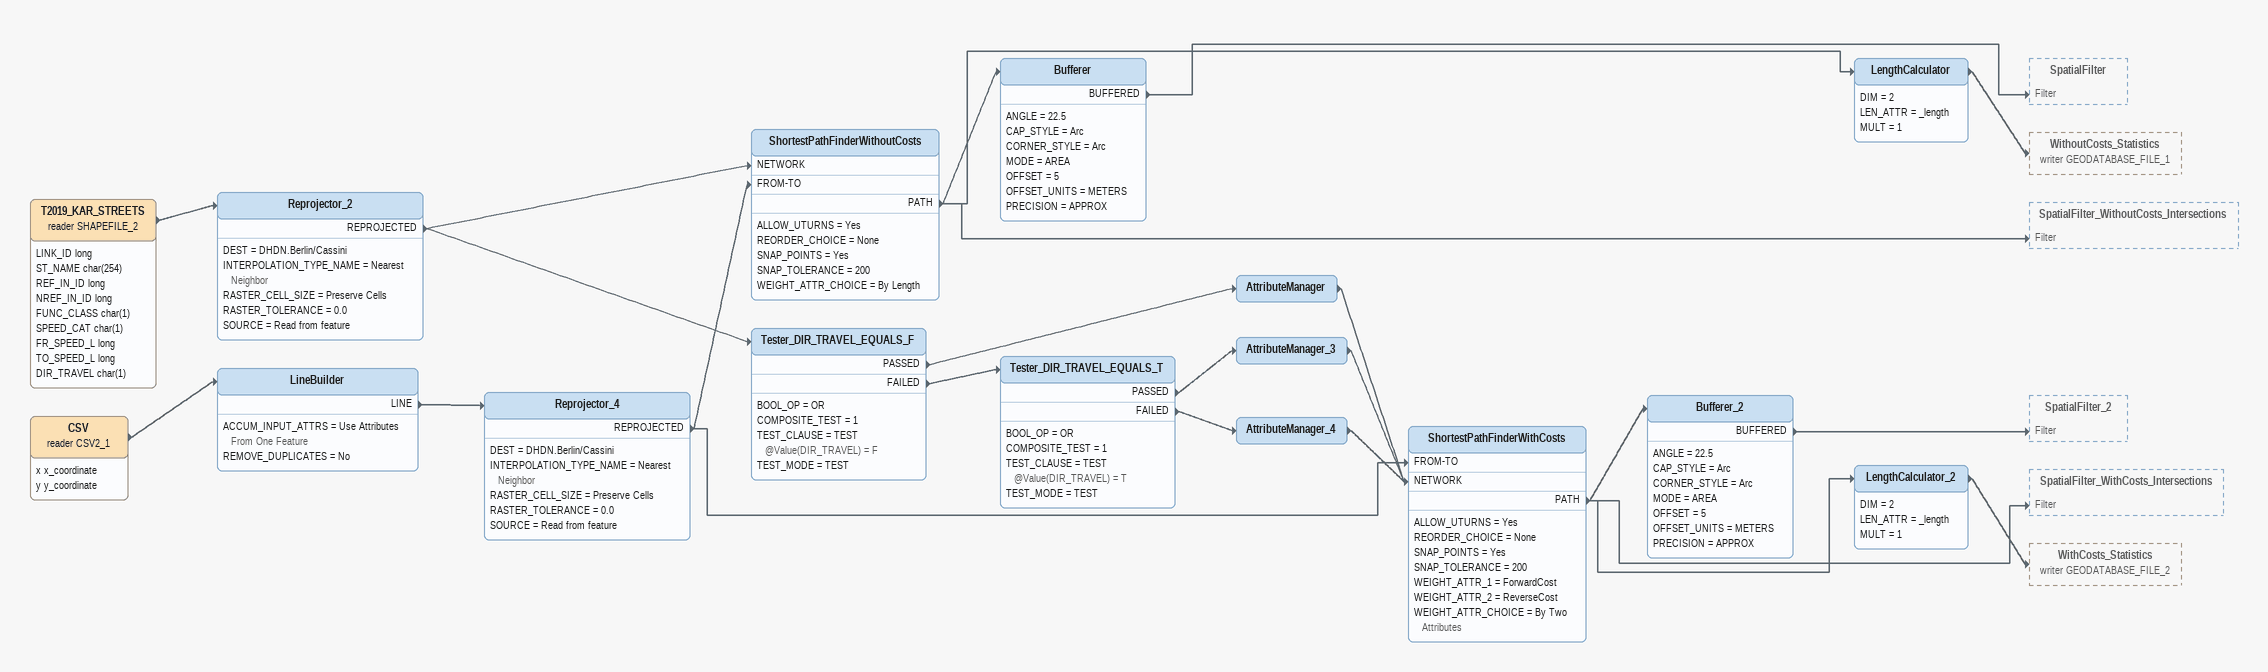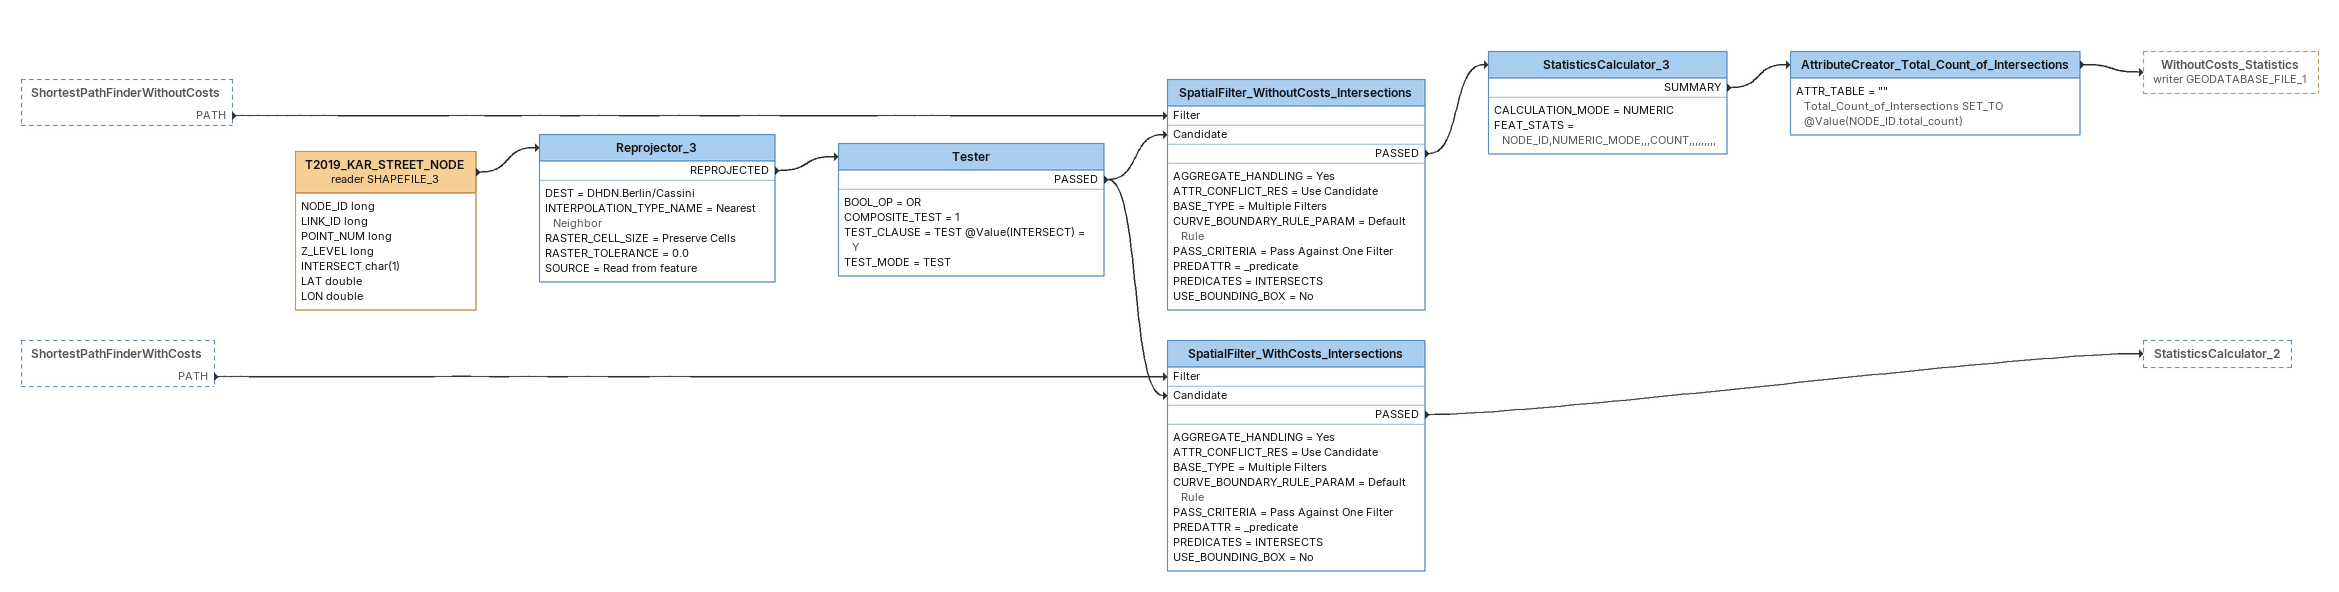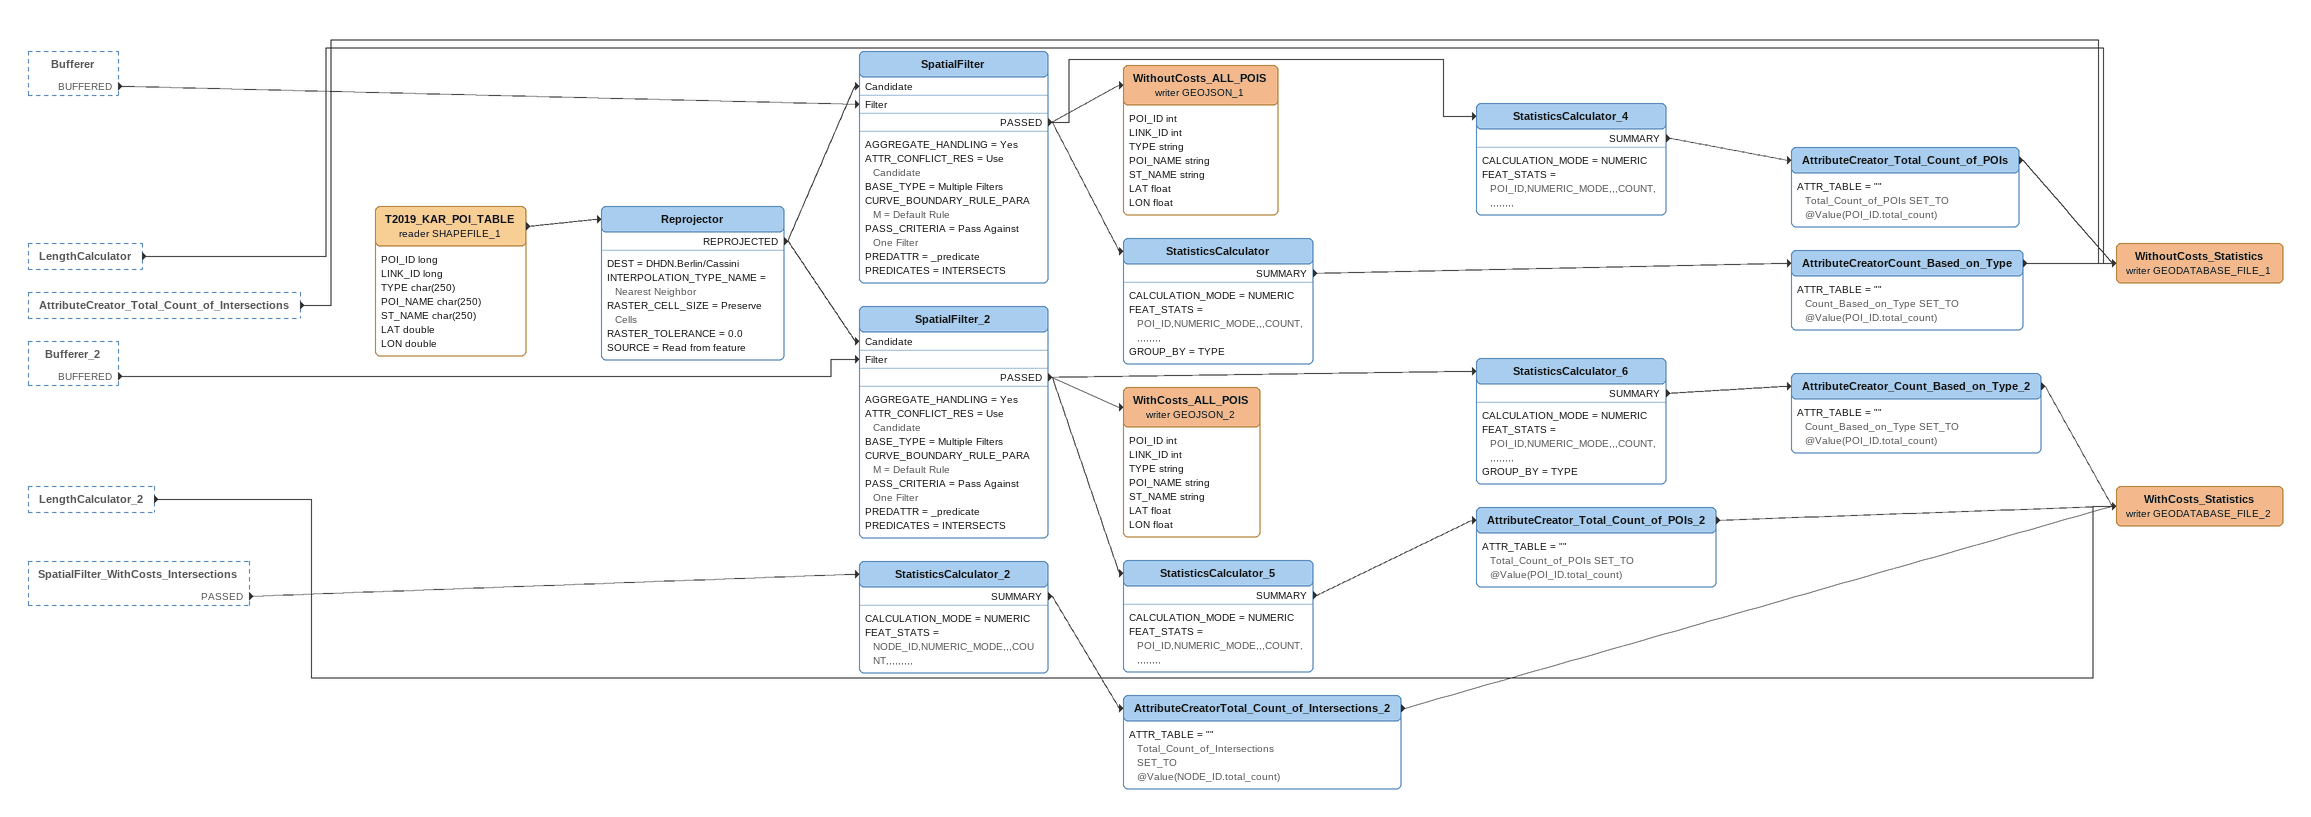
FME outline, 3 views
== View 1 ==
T2019_KAR_STREETS (reader SHAPEFILE_2)
    attributes: LINK_ID long, ST_NAME char(254), REF_IN_ID long, NREF_IN_ID long, FUNC_CLASS char(1), SPEED_CAT char(1), FR_SPEED_L long, TO_SPEED_L long, DIR_TRAVEL char(1)
    -> Reprojector_2
Reprojector_2
    DEST = DHDN.Berlin/Cassini
    INTERPOLATION_TYPE_NAME = Nearest Neighbor
    RASTER_CELL_SIZE = Preserve Cells
    RASTER_TOLERANCE = 0.0
    SOURCE = Read from feature
    REPROJECTED -> ShortestPathFinderWithoutCosts [NETWORK]
    REPROJECTED -> Tester_DIR_TRAVEL_EQUALS_F
Tester_DIR_TRAVEL_EQUALS_F
    BOOL_OP = OR
    COMPOSITE_TEST = 1
    TEST_CLAUSE = TEST @Value(DIR_TRAVEL) = F
    TEST_MODE = TEST
    PASSED -> AttributeManager
    FAILED -> Tester_DIR_TRAVEL_EQUALS_T
AttributeManager
    -> ShortestPathFinderWithCosts [NETWORK]
Tester_DIR_TRAVEL_EQUALS_T
    BOOL_OP = OR
    COMPOSITE_TEST = 1
    TEST_CLAUSE = TEST @Value(DIR_TRAVEL) = T
    TEST_MODE = TEST
    PASSED -> AttributeManager_3
    FAILED -> AttributeManager_4
AttributeManager_3
    -> ShortestPathFinderWithCosts [NETWORK]
AttributeManager_4
    -> ShortestPathFinderWithCosts [NETWORK]
CSV (reader CSV2_1)
    attributes: x x_coordinate, y y_coordinate
    -> LineBuilder
LineBuilder
    ACCUM_INPUT_ATTRS = Use Attributes From One Feature
    REMOVE_DUPLICATES = No
    LINE -> Reprojector_4
Reprojector_4
    DEST = DHDN.Berlin/Cassini
    INTERPOLATION_TYPE_NAME = Nearest Neighbor
    RASTER_CELL_SIZE = Preserve Cells
    RASTER_TOLERANCE = 0.0
    SOURCE = Read from feature
    REPROJECTED -> ShortestPathFinderWithoutCosts [FROM-TO]
    REPROJECTED -> ShortestPathFinderWithCosts [FROM-TO]
ShortestPathFinderWithoutCosts
    ALLOW_UTURNS = Yes
    REORDER_CHOICE = None
    SNAP_POINTS = Yes
    SNAP_TOLERANCE = 200
    WEIGHT_ATTR_CHOICE = By Length
    PATH -> Bufferer
    PATH -> SpatialFilter_WithoutCosts_Intersections [Filter]
    PATH -> LengthCalculator
Bufferer
    ANGLE = 22.5
    CAP_STYLE = Arc
    CORNER_STYLE = Arc
    MODE = AREA
    OFFSET = 5
    OFFSET_UNITS = METERS
    PRECISION = APPROX
    BUFFERED -> SpatialFilter [Filter]
LengthCalculator
    DIM = 2
    LEN_ATTR = _length
    MULT = 1
    -> WithoutCosts_Statistics (writer GEODATABASE_FILE_1)
ShortestPathFinderWithCosts
    ALLOW_UTURNS = Yes
    REORDER_CHOICE = None
    SNAP_POINTS = Yes
    SNAP_TOLERANCE = 200
    WEIGHT_ATTR_1 = ForwardCost
    WEIGHT_ATTR_2 = ReverseCost
    WEIGHT_ATTR_CHOICE = By Two Attributes
    PATH -> Bufferer_2
    PATH -> SpatialFilter_WithCosts_Intersections [Filter]
    PATH -> LengthCalculator_2
Bufferer_2
    ANGLE = 22.5
    CAP_STYLE = Arc
    CORNER_STYLE = Arc
    MODE = AREA
    OFFSET = 5
    OFFSET_UNITS = METERS
    PRECISION = APPROX
    BUFFERED -> SpatialFilter_2 [Filter]
LengthCalculator_2
    DIM = 2
    LEN_ATTR = _length
    MULT = 1
    -> WithCosts_Statistics (writer GEODATABASE_FILE_2)

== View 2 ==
ShortestPathFinderWithoutCosts [outside]
    PATH -> SpatialFilter_WithoutCosts_Intersections [Filter]
ShortestPathFinderWithCosts [outside]
    PATH -> SpatialFilter_WithCosts_Intersections [Filter]
T2019_KAR_STREET_NODE (reader SHAPEFILE_3)
    attributes: NODE_ID long, LINK_ID long, POINT_NUM long, Z_LEVEL long, INTERSECT char(1), LAT double, LON double
    -> Reprojector_3
Reprojector_3
    DEST = DHDN.Berlin/Cassini
    INTERPOLATION_TYPE_NAME = Nearest Neighbor
    RASTER_CELL_SIZE = Preserve Cells
    RASTER_TOLERANCE = 0.0
    SOURCE = Read from feature
    REPROJECTED -> Tester
Tester
    BOOL_OP = OR
    COMPOSITE_TEST = 1
    TEST_CLAUSE = TEST @Value(INTERSECT) = Y
    TEST_MODE = TEST
    PASSED -> SpatialFilter_WithoutCosts_Intersections [Candidate]
    PASSED -> SpatialFilter_WithCosts_Intersections [Candidate]
SpatialFilter_WithoutCosts_Intersections
    AGGREGATE_HANDLING = Yes
    ATTR_CONFLICT_RES = Use Candidate
    BASE_TYPE = Multiple Filters
    CURVE_BOUNDARY_RULE_PARAM = Default Rule
    PASS_CRITERIA = Pass Against One Filter
    PREDATTR = _predicate
    PREDICATES = INTERSECTS
    USE_BOUNDING_BOX = No
    PASSED -> StatisticsCalculator_3
StatisticsCalculator_3
    CALCULATION_MODE = NUMERIC
    FEAT_STATS = NODE_ID,NUMERIC_MODE,,,COUNT,,,,,,,,,
    SUMMARY -> AttributeCreator_Total_Count_of_Intersections
AttributeCreator_Total_Count_of_Intersections
    ATTR_TABLE = "" Total_Count_of_Intersections SET_TO @Value(NODE_ID.total_count)
    -> WithoutCosts_Statistics (writer GEODATABASE_FILE_1)
SpatialFilter_WithCosts_Intersections
    AGGREGATE_HANDLING = Yes
    ATTR_CONFLICT_RES = Use Candidate
    BASE_TYPE = Multiple Filters
    CURVE_BOUNDARY_RULE_PARAM = Default Rule
    PASS_CRITERIA = Pass Against One Filter
    PREDATTR = _predicate
    PREDICATES = INTERSECTS
    USE_BOUNDING_BOX = No
    PASSED -> StatisticsCalculator_2

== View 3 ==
Bufferer [outside]
    BUFFERED -> SpatialFilter [Filter]
LengthCalculator [outside]
    -> WithoutCosts_Statistics (writer GEODATABASE_FILE_1)
AttributeCreator_Total_Count_of_Intersections [outside]
    -> WithoutCosts_Statistics (writer GEODATABASE_FILE_1)
Bufferer_2 [outside]
    BUFFERED -> SpatialFilter_2 [Filter]
LengthCalculator_2 [outside]
    -> WithCosts_Statistics (writer GEODATABASE_FILE_2)
SpatialFilter_WithCosts_Intersections [outside]
    PASSED -> StatisticsCalculator_2
StatisticsCalculator_2
    CALCULATION_MODE = NUMERIC
    FEAT_STATS = NODE_ID,NUMERIC_MODE,,,COUNT,,,,,,,,,
    SUMMARY -> AttributeCreatorTotal_Count_of_Intersections_2
AttributeCreatorTotal_Count_of_Intersections_2
    ATTR_TABLE = "" Total_Count_of_Intersections SET_TO @Value(NODE_ID.total_count)
    -> WithCosts_Statistics (writer GEODATABASE_FILE_2)
T2019_KAR_POI_TABLE (reader SHAPEFILE_1)
    attributes: POI_ID long, LINK_ID long, TYPE char(250), POI_NAME char(250), ST_NAME char(250), LAT double, LON double
    -> Reprojector
Reprojector
    DEST = DHDN.Berlin/Cassini
    INTERPOLATION_TYPE_NAME = Nearest Neighbor
    RASTER_CELL_SIZE = Preserve Cells
    RASTER_TOLERANCE = 0.0
    SOURCE = Read from feature
    REPROJECTED -> SpatialFilter [Candidate]
    REPROJECTED -> SpatialFilter_2 [Candidate]
SpatialFilter
    AGGREGATE_HANDLING = Yes
    ATTR_CONFLICT_RES = Use Candidate
    BASE_TYPE = Multiple Filters
    CURVE_BOUNDARY_RULE_PARAM = Default Rule
    PASS_CRITERIA = Pass Against One Filter
    PREDATTR = _predicate
    PREDICATES = INTERSECTS
    PASSED -> WithoutCosts_ALL_POIS (writer GEOJSON_1)
    PASSED -> StatisticsCalculator
    PASSED -> StatisticsCalculator_4
WithoutCosts_ALL_POIS (writer GEOJSON_1)
    attributes: POI_ID int, LINK_ID int, TYPE string, POI_NAME string, ST_NAME string, LAT float, LON float
StatisticsCalculator_4
    CALCULATION_MODE = NUMERIC
    FEAT_STATS = POI_ID,NUMERIC_MODE,,,COUNT,,,,,,,,,
    SUMMARY -> AttributeCreator_Total_Count_of_POIs
AttributeCreator_Total_Count_of_POIs
    ATTR_TABLE = "" Total_Count_of_POIs SET_TO @Value(POI_ID.total_count)
    -> WithoutCosts_Statistics (writer GEODATABASE_FILE_1)
StatisticsCalculator
    CALCULATION_MODE = NUMERIC
    FEAT_STATS = POI_ID,NUMERIC_MODE,,,COUNT,,,,,,,,,
    GROUP_BY = TYPE
    SUMMARY -> AttributeCreatorCount_Based_on_Type
AttributeCreatorCount_Based_on_Type
    ATTR_TABLE = "" Count_Based_on_Type SET_TO @Value(POI_ID.total_count)
    -> WithoutCosts_Statistics (writer GEODATABASE_FILE_1)
WithoutCosts_Statistics (writer GEODATABASE_FILE_1)
SpatialFilter_2
    AGGREGATE_HANDLING = Yes
    ATTR_CONFLICT_RES = Use Candidate
    BASE_TYPE = Multiple Filters
    CURVE_BOUNDARY_RULE_PARAM = Default Rule
    PASS_CRITERIA = Pass Against One Filter
    PREDATTR = _predicate
    PREDICATES = INTERSECTS
    PASSED -> WithCosts_ALL_POIS (writer GEOJSON_2)
    PASSED -> StatisticsCalculator_5
    PASSED -> StatisticsCalculator_6
WithCosts_ALL_POIS (writer GEOJSON_2)
    attributes: POI_ID int, LINK_ID int, TYPE string, POI_NAME string, ST_NAME string, LAT float, LON float
StatisticsCalculator_6
    CALCULATION_MODE = NUMERIC
    FEAT_STATS = POI_ID,NUMERIC_MODE,,,COUNT,,,,,,,,,
    GROUP_BY = TYPE
    SUMMARY -> AttributeCreator_Count_Based_on_Type_2
AttributeCreator_Count_Based_on_Type_2
    ATTR_TABLE = "" Count_Based_on_Type SET_TO @Value(POI_ID.total_count)
    -> WithCosts_Statistics (writer GEODATABASE_FILE_2)
StatisticsCalculator_5
    CALCULATION_MODE = NUMERIC
    FEAT_STATS = POI_ID,NUMERIC_MODE,,,COUNT,,,,,,,,,
    SUMMARY -> AttributeCreator_Total_Count_of_POIs_2
AttributeCreator_Total_Count_of_POIs_2
    ATTR_TABLE = "" Total_Count_of_POIs SET_TO @Value(POI_ID.total_count)
    -> WithCosts_Statistics (writer GEODATABASE_FILE_2)
WithCosts_Statistics (writer GEODATABASE_FILE_2)
